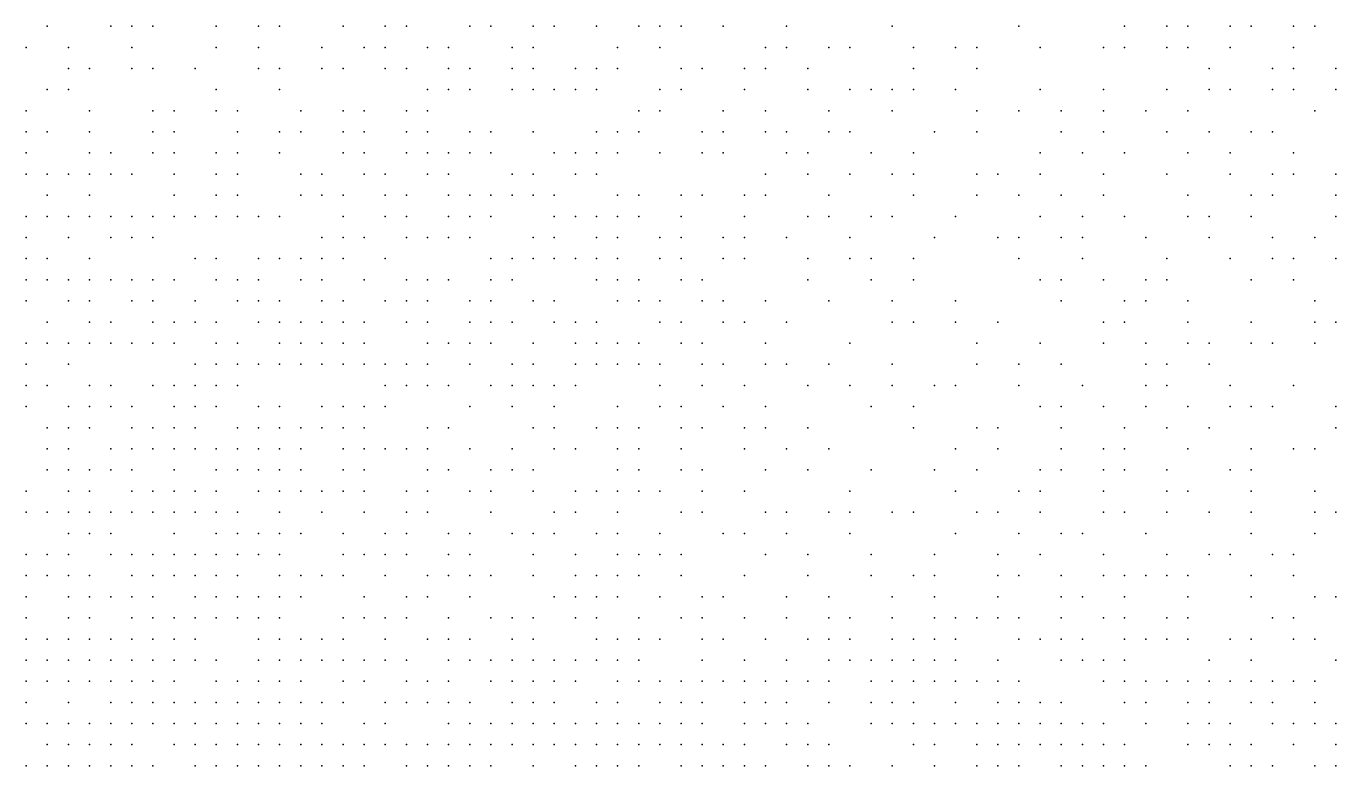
# Model space of a CAD drawing. Extents: x 429 to 793, y 817 to 1241.
# Drawn here: x 656.4 to 701.66, y 1134.89 to 1160.44 of the extents above; entities that cross this region are included whole.
import ezdxf

# ---------------------------------------------------------------- set-up
doc = ezdxf.new("R2010")
doc.units = 0

msp = doc.modelspace()

# ---------------------------------------------------------------- linework, layer by layer
for p in [(657.13, 1160.44, 251.485), (659.32, 1160.44, 251.127), (660.05, 1160.44, 250.915), (660.78, 1160.44, 250.71), (662.97, 1160.44, 250.3), (664.43, 1160.44, 249.84), (665.16, 1160.44, 249.61), (667.35, 1160.44, 249.112), (668.81, 1160.44, 248.582), (669.54, 1160.44, 248.317), (671.73, 1160.44, 247.727), (672.46, 1160.44, 247.432), (673.92, 1160.44, 246.956), (674.65, 1160.44, 246.468), (676.11, 1160.44, 246.141), (677.57, 1160.44, 245.443), (678.3, 1160.44, 245.073), (679.03, 1160.44, 244.703), (680.49, 1160.44, 244.126), (682.68, 1160.44, 243.13), (686.33, 1160.44, 241.335), (690.71, 1160.44, 238.93), (694.36, 1160.44, 236.995), (695.82, 1160.44, 236.005), (696.55, 1160.44, 235.51), (698.01, 1160.44, 234.48), (698.74, 1160.44, 233.965), (700.2, 1160.44, 233.03), (700.93, 1160.44, 232.61), (656.4, 1159.71, 251.856), (657.86, 1159.71, 251.418), (660.05, 1159.71, 251.035), (662.97, 1159.71, 250.42), (664.43, 1159.71, 249.96), (666.62, 1159.71, 249.323), (668.08, 1159.71, 248.97), (668.81, 1159.71, 248.705), (670.27, 1159.71, 248.283), (671, 1159.71, 247.85), (673.19, 1159.71, 247.26), (673.92, 1159.71, 247.042), (676.84, 1159.71, 245.95), (678.3, 1159.71, 245.21), (681.95, 1159.71, 243.69), (682.68, 1159.71, 243.3), (684.14, 1159.71, 242.704), (684.87, 1159.71, 242.05), (687.06, 1159.71, 241.19), (688.52, 1159.71, 240.378), (689.25, 1159.71, 240.055), (691.44, 1159.71, 238.721), (693.63, 1159.71, 237.303), (694.36, 1159.71, 236.945), (695.82, 1159.71, 236.227), (696.55, 1159.71, 235.682), (698.01, 1159.71, 234.775), (700.2, 1159.71, 233.212), (657.86, 1158.98, 251.576), (658.59, 1158.98, 251.389), (660.05, 1158.98, 251.035), (660.78, 1158.98, 250.898), (662.24, 1158.98, 250.625), (664.43, 1158.98, 250.055), (665.16, 1158.98, 249.812), (666.62, 1158.98, 249.402), (667.35, 1158.98, 249.225), (668.81, 1158.98, 248.695), (669.54, 1158.98, 248.518), (671, 1158.98, 247.968), (671.73, 1158.98, 247.81), (673.19, 1158.98, 247.345), (673.92, 1158.98, 247.137), (675.38, 1158.98, 246.482), (676.11, 1158.98, 246.263), (676.84, 1158.98, 245.847), (679.03, 1158.98, 244.961), (679.76, 1158.98, 244.763), (681.22, 1158.98, 244.042), (681.95, 1158.98, 243.759), (683.41, 1158.98, 243.048), (687.06, 1158.98, 241.023), (689.25, 1158.98, 239.889), (697.28, 1158.98, 235.437), (699.47, 1158.98, 233.806), (700.2, 1158.98, 233.286), (701.66, 1158.98, 232.554), (657.13, 1158.25, 251.724), (657.86, 1158.25, 251.537), (662.97, 1158.25, 250.367), (665.16, 1158.25, 249.88), (670.27, 1158.25, 248.361), (671, 1158.25, 248.046), (671.73, 1158.25, 247.889), (673.19, 1158.25, 247.43), (673.92, 1158.25, 247.118), (674.65, 1158.25, 246.795), (675.38, 1158.25, 246.577), (676.11, 1158.25, 246.358), (678.3, 1158.25, 245.254), (679.03, 1158.25, 245.056), (681.22, 1158.25, 244.18), (683.41, 1158.25, 243.186), (684.87, 1158.25, 242.429), (685.6, 1158.25, 241.904), (686.33, 1158.25, 241.486), (687.06, 1158.25, 241.051), (688.52, 1158.25, 240.367), (691.44, 1158.25, 238.877), (693.63, 1158.25, 237.333), (695.82, 1158.25, 236.213), (697.28, 1158.25, 235.364), (698.01, 1158.25, 235.119), (699.47, 1158.25, 233.984), (700.2, 1158.25, 233.464), (701.66, 1158.25, 232.736), (656.4, 1157.52, 251.873), (658.59, 1157.52, 251.37), (660.78, 1157.52, 250.967), (661.51, 1157.52, 250.83), (662.97, 1157.52, 250.435), (663.7, 1157.52, 250.313), (665.89, 1157.52, 249.643), (667.35, 1157.52, 249.303), (668.08, 1157.52, 248.95), (669.54, 1157.52, 248.597), (670.27, 1157.52, 248.282), (677.57, 1157.52, 245.744), (678.3, 1157.52, 245.349), (680.49, 1157.52, 244.349), (681.95, 1157.52, 243.752), (684.14, 1157.52, 242.773), (686.33, 1157.52, 241.634), (689.25, 1157.52, 240.201), (690.71, 1157.52, 239.263), (692.17, 1157.52, 238.452), (693.63, 1157.52, 237.497), (695.09, 1157.52, 236.743), (696.55, 1157.52, 236.026), (700.93, 1157.52, 233.122), (656.4, 1156.79, 251.928), (657.13, 1156.79, 251.834), (658.59, 1156.79, 251.435), (660.78, 1156.79, 251.035), (661.51, 1156.79, 250.898), (663.7, 1156.79, 250.26), (665.16, 1156.79, 249.94), (665.89, 1156.79, 249.715), (667.35, 1156.79, 249.205), (668.08, 1156.79, 249.028), (669.54, 1156.79, 248.675), (670.27, 1156.79, 248.36), (671.73, 1156.79, 247.8), (672.46, 1156.79, 247.515), (673.92, 1156.79, 247.202), (676.11, 1156.79, 246.235), (676.84, 1156.79, 246.037), (677.57, 1156.79, 245.641), (679.76, 1156.79, 244.854), (680.49, 1156.79, 244.477), (681.95, 1156.79, 243.89), (682.68, 1156.79, 243.607), (684.14, 1156.79, 242.911), (684.87, 1156.79, 242.469), (687.79, 1156.79, 240.912), (689.25, 1156.79, 240.034), (692.17, 1156.79, 238.616), (693.63, 1156.79, 237.661), (695.82, 1156.79, 236.557), (697.28, 1156.79, 235.684), (698.74, 1156.79, 234.669), (699.47, 1156.79, 234.162), (656.4, 1156.06, 251.983), (658.59, 1156.06, 251.5), (659.32, 1156.06, 251.3), (660.78, 1156.06, 251.1), (661.51, 1156.06, 250.83), (662.97, 1156.06, 250.572), (663.7, 1156.06, 250.237), (665.16, 1156.06, 250.012), (667.35, 1156.06, 249.277), (668.08, 1156.06, 249.107), (669.54, 1156.06, 248.596), (670.27, 1156.06, 248.439), (671, 1156.06, 248.17), (671.73, 1156.06, 247.885), (672.46, 1156.06, 247.6), (674.65, 1156.06, 246.975), (675.38, 1156.06, 246.548), (676.11, 1156.06, 246.33), (676.84, 1156.06, 246.132), (678.3, 1156.06, 245.335), (679.76, 1156.06, 244.982), (680.49, 1156.06, 244.605), (682.68, 1156.06, 243.462), (683.41, 1156.06, 243.256), (685.6, 1156.06, 242.199), (687.06, 1156.06, 241.347), (691.44, 1156.06, 239.25), (692.9, 1156.06, 238.31), (694.36, 1156.06, 237.34), (696.55, 1156.06, 235.964), (698.01, 1156.06, 235.355), (700.2, 1156.06, 233.823), (656.4, 1155.33, 252.052), (657.13, 1155.33, 251.89), (657.86, 1155.33, 251.728), (658.59, 1155.33, 251.565), (659.32, 1155.33, 251.365), (660.05, 1155.33, 251.165), (661.51, 1155.33, 250.965), (662.97, 1155.33, 250.64), (663.7, 1155.33, 250.308), (665.89, 1155.33, 249.858), (666.62, 1155.33, 249.603), (668.08, 1155.33, 249.093), (668.81, 1155.33, 249.008), (670.27, 1155.33, 248.54), (671, 1155.33, 248.255), (673.19, 1155.33, 247.372), (673.92, 1155.33, 247.06), (675.38, 1155.33, 246.748), (676.11, 1155.33, 246.425), (681.95, 1155.33, 243.978), (683.41, 1155.33, 243.183), (684.87, 1155.33, 242.517), (686.33, 1155.33, 241.93), (687.06, 1155.33, 241.495), (689.25, 1155.33, 240.19), (689.98, 1155.33, 239.72), (691.44, 1155.33, 238.977), (693.63, 1155.33, 237.825), (695.82, 1155.33, 236.502), (698.01, 1155.33, 235.288), (699.47, 1155.33, 234.476), (700.2, 1155.33, 233.959), (701.66, 1155.33, 233.049), (657.13, 1154.6, 251.955), (658.59, 1154.6, 251.63), (661.51, 1154.6, 251.03), (662.97, 1154.6, 250.68), (663.7, 1154.6, 250.38), (665.89, 1154.6, 249.93), (666.62, 1154.6, 249.675), (667.35, 1154.6, 249.42), (668.81, 1154.6, 248.91), (669.54, 1154.6, 248.72), (671, 1154.6, 248.34), (671.73, 1154.6, 248.055), (672.46, 1154.6, 247.77), (673.19, 1154.6, 247.596), (673.92, 1154.6, 247.249), (674.65, 1154.6, 246.833), (676.84, 1154.6, 246.167), (677.57, 1154.6, 245.815), (679.03, 1154.6, 245.11), (679.76, 1154.6, 244.902), (681.22, 1154.6, 244.278), (681.95, 1154.6, 244.07), (684.14, 1154.6, 242.811), (687.06, 1154.6, 241.485), (689.25, 1154.6, 240.3), (690.71, 1154.6, 239.433), (692.17, 1154.6, 238.766), (693.63, 1154.6, 237.947), (696.55, 1154.6, 236.132), (698.74, 1154.6, 235.018), (699.47, 1154.6, 234.354), (701.66, 1154.6, 233.055), (656.4, 1153.87, 252.106), (657.13, 1153.87, 251.916), (657.86, 1153.87, 251.82), (658.59, 1153.87, 251.647), (659.32, 1153.87, 251.406), (660.05, 1153.87, 251.294), (660.78, 1153.87, 251.182), (661.51, 1153.87, 250.959), (662.24, 1153.87, 250.847), (662.97, 1153.87, 250.555), (663.7, 1153.87, 250.405), (664.43, 1153.87, 250.255), (665.16, 1153.87, 250.105), (667.35, 1153.87, 249.361), (668.81, 1153.87, 248.94), (669.54, 1153.87, 248.753), (671, 1153.87, 248.183), (671.73, 1153.87, 247.993), (672.46, 1153.87, 247.803), (674.65, 1153.87, 247.075), (675.38, 1153.87, 246.727), (676.11, 1153.87, 246.338), (676.84, 1153.87, 246.103), (677.57, 1153.87, 245.868), (679.03, 1153.87, 245.163), (681.22, 1153.87, 244.331), (683.41, 1153.87, 243.197), (684.14, 1153.87, 242.903), (685.6, 1153.87, 242.114), (686.33, 1153.87, 241.8), (688.52, 1153.87, 240.823), (691.44, 1153.87, 239.221), (692.9, 1153.87, 238.312), (694.36, 1153.87, 237.463), (696.55, 1153.87, 236.263), (697.28, 1153.87, 235.761), (698.74, 1153.87, 234.748), (701.66, 1153.87, 233.195), (656.4, 1153.14, 252.028), (657.86, 1153.14, 251.837), (659.32, 1153.14, 251.535), (660.05, 1153.14, 251.311), (660.78, 1153.14, 251.199), (666.62, 1153.14, 249.671), (667.35, 1153.14, 249.386), (668.08, 1153.14, 249.244), (669.54, 1153.14, 248.69), (670.27, 1153.14, 248.407), (671, 1153.14, 248.217), (671.73, 1153.14, 248.027), (673.92, 1153.14, 247.282), (674.65, 1153.14, 246.934), (676.11, 1153.14, 246.267), (676.84, 1153.14, 246.157), (678.3, 1153.14, 245.452), (679.03, 1153.14, 245.217), (680.49, 1153.14, 244.592), (681.22, 1153.14, 244.384), (682.68, 1153.14, 243.744), (684.87, 1153.14, 242.701), (687.79, 1153.14, 240.933), (689.98, 1153.14, 240.065), (690.71, 1153.14, 239.61), (692.17, 1153.14, 238.676), (692.9, 1153.14, 238.434), (695.09, 1153.14, 237.238), (697.28, 1153.14, 235.893), (699.47, 1153.14, 234.626), (700.93, 1153.14, 233.335), (656.4, 1152.41, 252.044), (657.13, 1152.41, 251.949), (658.59, 1152.41, 251.663), (662.24, 1152.41, 250.863), (662.97, 1152.41, 250.651), (664.43, 1152.41, 250.28), (665.16, 1152.41, 249.98), (665.89, 1152.41, 249.838), (666.62, 1152.41, 249.696), (667.35, 1152.41, 249.411), (668.81, 1152.41, 248.97), (672.46, 1152.41, 247.663), (673.19, 1152.41, 247.489), (673.92, 1152.41, 247.315), (674.65, 1152.41, 246.94), (675.38, 1152.41, 246.635), (676.11, 1152.41, 246.305), (676.84, 1152.41, 245.975), (678.3, 1152.41, 245.505), (679.03, 1152.41, 245.27), (680.49, 1152.41, 244.646), (681.22, 1152.41, 244.184), (683.41, 1152.41, 243.424), (684.87, 1152.41, 242.5), (685.6, 1152.41, 242.206), (687.06, 1152.41, 241.345), (690.71, 1152.41, 239.72), (692.9, 1152.41, 238.556), (695.82, 1152.41, 236.898), (698.01, 1152.41, 235.522), (699.47, 1152.41, 234.608), (700.2, 1152.41, 234.196), (701.66, 1152.41, 232.96), (656.4, 1151.68, 252.005), (657.13, 1151.68, 251.966), (657.86, 1151.68, 251.775), (658.59, 1151.68, 251.68), (659.32, 1151.68, 251.456), (660.05, 1151.68, 251.344), (660.78, 1151.68, 251.08), (661.51, 1151.68, 250.88), (662.97, 1151.68, 250.667), (663.7, 1151.68, 250.455), (664.43, 1151.68, 250.155), (665.89, 1151.68, 249.863), (666.62, 1151.68, 249.579), (668.08, 1151.68, 249.247), (669.54, 1151.68, 248.72), (670.27, 1151.68, 248.44), (671, 1151.68, 248.25), (672.46, 1151.68, 247.696), (673.19, 1151.68, 247.522), (676.11, 1151.68, 246.343), (676.84, 1151.68, 246.013), (677.57, 1151.68, 245.793), (679.03, 1151.68, 245.323), (679.76, 1151.68, 244.907), (683.41, 1151.68, 243.103), (685.6, 1151.68, 242.298), (687.06, 1151.68, 241.455), (691.44, 1151.68, 239.375), (692.17, 1151.68, 238.92), (693.63, 1151.68, 238.164), (695.09, 1151.68, 237.03), (695.82, 1151.68, 236.774), (698.74, 1151.68, 235.138), (700.2, 1151.68, 234.322), (656.4, 1150.95, 252.023), (657.86, 1150.95, 251.792), (658.59, 1150.95, 251.697), (660.05, 1150.95, 251.297), (660.78, 1150.95, 251.097), (662.24, 1150.95, 250.684), (663.7, 1150.95, 250.472), (664.43, 1150.95, 250.18), (665.16, 1150.95, 250.03), (666.62, 1150.95, 249.525), (667.35, 1150.95, 249.277), (668.81, 1150.95, 249.03), (669.54, 1150.95, 248.75), (670.27, 1150.95, 248.47), (671.73, 1150.95, 247.903), (672.46, 1150.95, 247.73), (673.92, 1150.95, 247.283), (674.65, 1150.95, 246.978), (676.84, 1150.95, 246.052), (677.57, 1150.95, 245.722), (678.3, 1150.95, 245.612), (679.76, 1150.95, 244.99), (680.49, 1150.95, 244.623), (681.95, 1150.95, 243.888), (684.14, 1150.95, 242.783), (686.33, 1150.95, 241.977), (688.52, 1150.95, 240.74), (692.17, 1150.95, 239.014), (694.36, 1150.95, 237.516), (695.09, 1150.95, 237.138), (696.55, 1150.95, 236.261), (700.93, 1150.95, 233.624), (657.13, 1150.22, 251.877), (658.59, 1150.22, 251.601), (659.32, 1150.22, 251.513), (660.78, 1150.22, 251.113), (661.51, 1150.22, 250.913), (662.24, 1150.22, 250.701), (662.97, 1150.22, 250.488), (664.43, 1150.22, 250.276), (665.16, 1150.22, 250.055), (665.89, 1150.22, 249.802), (666.62, 1150.22, 249.555), (667.35, 1150.22, 249.307), (668.08, 1150.22, 249.06), (669.54, 1150.22, 248.78), (670.27, 1150.22, 248.5), (671.73, 1150.22, 247.937), (672.46, 1150.22, 247.763), (673.19, 1150.22, 247.322), (674.65, 1150.22, 247.017), (675.38, 1150.22, 246.712), (676.11, 1150.22, 246.382), (678.3, 1150.22, 245.43), (679.03, 1150.22, 245.062), (680.49, 1150.22, 244.695), (681.22, 1150.22, 244.327), (682.68, 1150.22, 243.568), (686.33, 1150.22, 241.808), (687.06, 1150.22, 241.478), (688.52, 1150.22, 240.818), (689.98, 1150.22, 240.027), (693.63, 1150.22, 238.002), (694.36, 1150.22, 237.624), (696.55, 1150.22, 236.369), (698.74, 1150.22, 235.256), (700.93, 1150.22, 233.75), (701.66, 1150.22, 233.338), (656.4, 1149.49, 252.06), (657.13, 1149.49, 251.895), (657.86, 1149.49, 251.73), (658.59, 1149.49, 251.597), (659.32, 1149.49, 251.53), (660.05, 1149.49, 251.33), (660.78, 1149.49, 251.13), (661.51, 1149.49, 250.93), (662.97, 1149.49, 250.505), (663.7, 1149.49, 250.292), (665.16, 1149.49, 250.08), (665.89, 1149.49, 249.832), (666.62, 1149.49, 249.585), (667.35, 1149.49, 249.42), (668.08, 1149.49, 249.09), (670.27, 1149.49, 248.53), (671, 1149.49, 248.25), (671.73, 1149.49, 247.97), (672.46, 1149.49, 247.767), (673.92, 1149.49, 247.157), (675.38, 1149.49, 246.75), (676.11, 1149.49, 246.42), (676.84, 1149.49, 246.176), (677.57, 1149.49, 245.793), (679.03, 1149.49, 245.21), (679.76, 1149.49, 244.96), (681.95, 1149.49, 243.99), (684.87, 1149.49, 242.444), (689.25, 1149.49, 240.343), (691.44, 1149.49, 239.108), (693.63, 1149.49, 238.292), (695.09, 1149.49, 237.354), (696.55, 1149.49, 236.477), (697.28, 1149.49, 235.864), (698.74, 1149.49, 235.374), (699.47, 1149.49, 234.869), (700.93, 1149.49, 233.977), (656.4, 1148.76, 252.079), (657.86, 1148.76, 251.769), (662.24, 1148.76, 250.67), (662.97, 1148.76, 250.539), (663.7, 1148.76, 250.409), (664.43, 1148.76, 250.149), (665.16, 1148.76, 249.873), (665.89, 1148.76, 249.708), (666.62, 1148.76, 249.543), (667.35, 1148.76, 249.213), (668.08, 1148.76, 249.048), (668.81, 1148.76, 248.758), (669.54, 1148.76, 248.592), (670.27, 1148.76, 248.426), (671.73, 1148.76, 247.938), (673.19, 1148.76, 247.34), (673.92, 1148.76, 247.137), (675.38, 1148.76, 246.539), (676.11, 1148.76, 246.347), (676.84, 1148.76, 245.964), (677.57, 1148.76, 245.773), (678.3, 1148.76, 245.425), (679.76, 1148.76, 244.74), (680.49, 1148.76, 244.49), (681.95, 1148.76, 243.805), (682.68, 1148.76, 243.62), (684.14, 1148.76, 242.861), (686.33, 1148.76, 241.886), (689.25, 1148.76, 240.421), (690.71, 1148.76, 239.637), (692.17, 1148.76, 238.747), (695.09, 1148.76, 237.462), (695.82, 1148.76, 236.962), (697.28, 1148.76, 235.982), (656.4, 1148.03, 251.911), (657.13, 1148.03, 251.807), (658.59, 1148.03, 251.535), (659.32, 1148.03, 251.402), (660.78, 1148.03, 251.002), (661.51, 1148.03, 250.868), (662.24, 1148.03, 250.738), (662.97, 1148.03, 250.478), (663.7, 1148.03, 250.217), (668.81, 1148.03, 248.882), (669.54, 1148.03, 248.55), (670.27, 1148.03, 248.385), (671, 1148.03, 247.907), (672.46, 1148.03, 247.619), (673.19, 1148.03, 247.32), (673.92, 1148.03, 247.117), (674.65, 1148.03, 246.71), (675.38, 1148.03, 246.519), (678.3, 1148.03, 245.42), (679.76, 1148.03, 244.77), (681.22, 1148.03, 244.27), (683.41, 1148.03, 243.25), (684.87, 1148.03, 242.552), (686.33, 1148.03, 241.787), (687.79, 1148.03, 241.304), (688.52, 1148.03, 240.736), (690.71, 1148.03, 239.731), (692.9, 1148.03, 238.386), (695.09, 1148.03, 237.206), (695.82, 1148.03, 237.08), (698.01, 1148.03, 235.61), (700.2, 1148.03, 234.6), (656.4, 1147.3, 251.846), (657.86, 1147.3, 251.6), (658.59, 1147.3, 251.405), (659.32, 1147.3, 251.34), (660.05, 1147.3, 251.073), (661.51, 1147.3, 250.807), (662.24, 1147.3, 250.546), (662.97, 1147.3, 250.416), (664.43, 1147.3, 249.97), (665.16, 1147.3, 249.742), (666.62, 1147.3, 249.337), (667.35, 1147.3, 249.172), (668.08, 1147.3, 249.007), (668.81, 1147.3, 248.675), (671.73, 1147.3, 247.587), (673.19, 1147.3, 247.3), (674.65, 1147.3, 246.69), (676.84, 1147.3, 245.944), (678.3, 1147.3, 245.415), (679.03, 1147.3, 245.092), (680.49, 1147.3, 244.3), (681.95, 1147.3, 243.865), (685.6, 1147.3, 242.223), (687.06, 1147.3, 241.458), (691.44, 1147.3, 239.39), (692.17, 1147.3, 238.935), (693.63, 1147.3, 238.025), (695.09, 1147.3, 237.57), (696.55, 1147.3, 236.454), (698.01, 1147.3, 235.67), (698.74, 1147.3, 235.399), (699.47, 1147.3, 234.796), (701.66, 1147.3, 233.665), (657.13, 1146.57, 251.7), (657.86, 1146.57, 251.535), (658.59, 1146.57, 251.34), (660.05, 1146.57, 251.012), (660.78, 1146.57, 250.878), (661.51, 1146.57, 250.745), (662.24, 1146.57, 250.485), (663.7, 1146.57, 250.117), (664.43, 1146.57, 249.915), (665.16, 1146.57, 249.688), (665.89, 1146.57, 249.46), (666.62, 1146.57, 249.295), (667.35, 1146.57, 249.13), (668.08, 1146.57, 248.965), (670.27, 1146.57, 248.14), (671, 1146.57, 247.875), (673.92, 1146.57, 246.873), (674.65, 1146.57, 246.67), (676.11, 1146.57, 246.116), (676.84, 1146.57, 245.717), (677.57, 1146.57, 245.41), (679.03, 1146.57, 245.087), (679.76, 1146.57, 244.765), (681.22, 1146.57, 244.08), (681.95, 1146.57, 243.693), (683.41, 1146.57, 242.969), (687.06, 1146.57, 241.513), (689.25, 1146.57, 240.434), (689.98, 1146.57, 240.086), (692.17, 1146.57, 238.897), (694.36, 1146.57, 237.632), (695.82, 1146.57, 236.906), (697.28, 1146.57, 236.122), (701.66, 1146.57, 233.74), (657.13, 1145.84, 251.635), (657.86, 1145.84, 251.47), (659.32, 1145.84, 251.08), (660.05, 1145.84, 250.95), (660.78, 1145.84, 250.817), (661.51, 1145.84, 250.553), (662.24, 1145.84, 250.423), (662.97, 1145.84, 250.265), (663.7, 1145.84, 250.062), (664.43, 1145.84, 249.86), (665.16, 1145.84, 249.633), (665.89, 1145.84, 249.405), (667.35, 1145.84, 249.088), (668.08, 1145.84, 248.757), (668.81, 1145.84, 248.591), (669.54, 1145.84, 248.373), (670.27, 1145.84, 248.108), (671.73, 1145.84, 247.556), (673.19, 1145.84, 247.077), (674.65, 1145.84, 246.479), (675.38, 1145.84, 246.327), (676.84, 1145.84, 245.712), (677.57, 1145.84, 245.405), (679.03, 1145.84, 244.76), (681.22, 1145.84, 243.895), (682.68, 1145.84, 243.385), (684.14, 1145.84, 242.66), (688.52, 1145.84, 240.83), (689.98, 1145.84, 240.134), (692.17, 1145.84, 238.945), (693.63, 1145.84, 238.044), (694.36, 1145.84, 237.694), (696.55, 1145.84, 236.574), (698.74, 1145.84, 235.187), (700.2, 1145.84, 234.219), (700.93, 1145.84, 233.815), (657.13, 1145.11, 251.57), (657.86, 1145.11, 251.405), (658.59, 1145.11, 251.21), (659.32, 1145.11, 251.015), (660.05, 1145.11, 250.82), (661.51, 1145.11, 250.491), (662.97, 1145.11, 250.21), (663.7, 1145.11, 250.008), (664.43, 1145.11, 249.805), (665.16, 1145.11, 249.577), (665.89, 1145.11, 249.35), (667.35, 1145.11, 248.882), (668.08, 1145.11, 248.716), (670.27, 1145.11, 248.077), (671, 1145.11, 247.812), (672.46, 1145.11, 247.237), (673.19, 1145.11, 246.949), (673.92, 1145.11, 246.853), (676.84, 1145.11, 245.707), (677.57, 1145.11, 245.4), (679.03, 1145.11, 244.755), (679.76, 1145.11, 244.432), (681.95, 1145.11, 243.532), (683.41, 1145.11, 242.952), (685.6, 1145.11, 242.089), (687.79, 1145.11, 240.864), (689.25, 1145.11, 240.182), (691.44, 1145.11, 239.24), (692.17, 1145.11, 238.806), (693.63, 1145.11, 238.106), (694.36, 1145.11, 237.756), (695.82, 1145.11, 236.968), (698.01, 1145.11, 235.579), (698.74, 1145.11, 235.247), (656.4, 1144.38, 251.505), (657.86, 1144.38, 251.34), (658.59, 1144.38, 251.145), (660.05, 1144.38, 250.755), (660.78, 1144.38, 250.56), (661.51, 1144.38, 250.357), (662.24, 1144.38, 250.155), (662.97, 1144.38, 249.952), (664.43, 1144.38, 249.75), (665.16, 1144.38, 249.522), (665.89, 1144.38, 249.295), (666.62, 1144.38, 249.068), (667.35, 1144.38, 248.84), (668.08, 1144.38, 248.575), (669.54, 1144.38, 248.045), (670.27, 1144.38, 247.942), (671.73, 1144.38, 247.492), (672.46, 1144.38, 247.205), (673.92, 1144.38, 246.63), (675.38, 1144.38, 246.323), (676.11, 1144.38, 245.763), (676.84, 1144.38, 245.558), (677.57, 1144.38, 245.353), (678.3, 1144.38, 245.054), (679.76, 1144.38, 244.363), (681.22, 1144.38, 243.822), (684.87, 1144.38, 242.281), (688.52, 1144.38, 240.564), (690.71, 1144.38, 239.534), (691.44, 1144.38, 239.288), (693.63, 1144.38, 238.168), (695.82, 1144.38, 237.03), (696.55, 1144.38, 236.636), (698.74, 1144.38, 235.102), (700.93, 1144.38, 233.89), (656.4, 1143.65, 251.572), (657.13, 1143.65, 251.456), (657.86, 1143.65, 251.168), (658.59, 1143.65, 250.996), (659.32, 1143.65, 250.824), (660.05, 1143.65, 250.675), (660.78, 1143.65, 250.475), (661.51, 1143.65, 250.324), (662.24, 1143.65, 250.18), (662.97, 1143.65, 250.037), (663.7, 1143.65, 249.893), (665.16, 1143.65, 249.385), (666.62, 1143.65, 248.975), (668.08, 1143.65, 248.59), (669.54, 1143.65, 248.104), (670.27, 1143.65, 247.692), (672.46, 1143.65, 247.022), (674.65, 1143.65, 246.378), (675.38, 1143.65, 246.173), (676.84, 1143.65, 245.307), (679.03, 1143.65, 244.662), (679.76, 1143.65, 244.343), (681.95, 1143.65, 243.534), (682.68, 1143.65, 243.244), (684.14, 1143.65, 242.474), (684.87, 1143.65, 242.283), (686.33, 1143.65, 241.575), (687.06, 1143.65, 241.232), (689.25, 1143.65, 240.264), (689.98, 1143.65, 239.93), (691.44, 1143.65, 239.218), (693.63, 1143.65, 237.88), (694.36, 1143.65, 237.609), (695.82, 1143.65, 236.698), (697.28, 1143.65, 235.948), (698.74, 1143.65, 235.131), (700.93, 1143.65, 233.938), (701.66, 1143.65, 233.669), (657.86, 1142.92, 251.088), (658.59, 1142.92, 250.916), (659.32, 1142.92, 250.744), (661.51, 1142.92, 250.265), (662.97, 1142.92, 249.944), (663.7, 1142.92, 249.658), (664.43, 1142.92, 249.475), (665.16, 1142.92, 249.293), (665.89, 1142.92, 249.202), (667.35, 1142.92, 248.738), (668.81, 1142.92, 248.178), (669.54, 1142.92, 248.016), (671, 1142.92, 247.503), (671.73, 1142.92, 247.313), (673.19, 1142.92, 246.833), (673.92, 1142.92, 246.473), (674.65, 1142.92, 246.213), (676.11, 1142.92, 245.717), (676.84, 1142.92, 245.512), (678.3, 1142.92, 244.788), (680.49, 1142.92, 244.032), (681.22, 1142.92, 243.704), (682.68, 1142.92, 242.956), (684.87, 1142.92, 241.951), (688.52, 1142.92, 240.298), (690.71, 1142.92, 239.28), (692.17, 1142.92, 238.58), (692.9, 1142.92, 238.268), (695.09, 1142.92, 237.339), (698.74, 1142.92, 235.178), (700.93, 1142.92, 233.985), (656.4, 1142.19, 251.296), (657.13, 1142.19, 251.18), (657.86, 1142.19, 251.008), (659.32, 1142.19, 250.79), (660.05, 1142.19, 250.59), (660.78, 1142.19, 250.39), (661.51, 1142.19, 250.18), (662.24, 1142.19, 249.97), (662.97, 1142.19, 249.709), (663.7, 1142.19, 249.565), (664.43, 1142.19, 249.383), (665.16, 1142.19, 249.11), (667.35, 1142.19, 248.635), (668.08, 1142.19, 248.363), (668.81, 1142.19, 248.09), (669.54, 1142.19, 247.928), (671, 1142.19, 247.415), (671.73, 1142.19, 247.036), (673.92, 1142.19, 246.395), (675.38, 1142.19, 245.875), (676.84, 1142.19, 245.26), (677.57, 1142.19, 245.087), (678.3, 1142.19, 244.741), (679.03, 1142.19, 244.317), (681.95, 1142.19, 243.351), (683.41, 1142.19, 242.668), (685.6, 1142.19, 241.643), (687.79, 1142.19, 240.632), (689.98, 1142.19, 239.652), (691.44, 1142.19, 238.968), (693.63, 1142.19, 237.956), (695.82, 1142.19, 236.836), (697.28, 1142.19, 235.986), (698.01, 1142.19, 235.62), (699.47, 1142.19, 234.812), (700.2, 1142.19, 234.398), (656.4, 1141.46, 251.216), (657.13, 1141.46, 251.1), (657.86, 1141.46, 250.928), (658.59, 1141.46, 250.705), (660.05, 1141.46, 250.505), (660.78, 1141.46, 250.305), (661.51, 1141.46, 250.095), (662.24, 1141.46, 249.885), (662.97, 1141.46, 249.675), (663.7, 1141.46, 249.473), (665.16, 1141.46, 249.2), (665.89, 1141.46, 248.77), (666.62, 1141.46, 248.533), (667.35, 1141.46, 248.26), (668.81, 1141.46, 247.84), (670.27, 1141.46, 247.516), (671, 1141.46, 247.327), (671.73, 1141.46, 246.907), (672.46, 1141.46, 246.612), (673.92, 1141.46, 246.057), (675.38, 1141.46, 245.797), (676.11, 1141.46, 245.418), (676.84, 1141.46, 245.213), (677.57, 1141.46, 244.867), (679.03, 1141.46, 244.291), (681.22, 1141.46, 243.325), (683.41, 1141.46, 242.67), (685.6, 1141.46, 241.572), (687.06, 1141.46, 240.881), (687.79, 1141.46, 240.672), (689.98, 1141.46, 239.674), (690.71, 1141.46, 239.34), (692.17, 1141.46, 238.656), (693.63, 1141.46, 237.685), (694.36, 1141.46, 237.415), (695.09, 1141.46, 237.206), (695.82, 1141.46, 236.812), (696.55, 1141.46, 236.418), (698.74, 1141.46, 235.254), (700.2, 1141.46, 234.446), (656.4, 1140.73, 251.182), (657.86, 1140.73, 250.82), (658.59, 1140.73, 250.62), (659.32, 1140.73, 250.486), (660.05, 1140.73, 250.353), (660.78, 1140.73, 250.22), (662.24, 1140.73, 249.8), (662.97, 1140.73, 249.59), (663.7, 1140.73, 249.38), (664.43, 1140.73, 249.143), (665.16, 1140.73, 248.905), (665.89, 1140.73, 248.667), (668.08, 1140.73, 247.988), (669.54, 1140.73, 247.715), (670.27, 1140.73, 247.428), (671.73, 1140.73, 246.828), (674.65, 1140.73, 245.718), (675.38, 1140.73, 245.458), (676.11, 1140.73, 245.372), (676.84, 1140.73, 245.167), (678.3, 1140.73, 244.55), (679.76, 1140.73, 243.98), (680.49, 1140.73, 243.652), (682.68, 1140.73, 242.636), (684.14, 1140.73, 242.12), (686.33, 1140.73, 241.296), (687.79, 1140.73, 240.46), (689.98, 1140.73, 239.362), (692.17, 1140.73, 238.694), (692.9, 1140.73, 238.344), (694.36, 1140.73, 237.453), (696.55, 1140.73, 236.062), (698.74, 1140.73, 234.888), (700.93, 1140.73, 234.08), (701.66, 1140.73, 233.309), (656.4, 1140, 251.065), (657.86, 1140, 250.752), (658.59, 1140, 250.484), (660.05, 1140, 250.085), (660.78, 1140, 249.89), (661.51, 1140, 249.695), (662.24, 1140, 249.635), (662.97, 1140, 249.455), (663.7, 1140, 249.225), (664.43, 1140, 249.056), (665.16, 1140, 248.743), (667.35, 1140, 248.178), (668.08, 1140, 247.927), (668.81, 1140, 247.613), (669.54, 1140, 247.34), (671, 1140, 247.045), (672.46, 1140, 246.533), (673.19, 1140, 246.238), (673.92, 1140, 245.978), (675.38, 1140, 245.38), (676.11, 1140, 245.12), (677.57, 1140, 244.664), (679.03, 1140, 244.134), (679.76, 1140, 243.906), (681.22, 1140, 243.214), (682.68, 1140, 242.602), (684.14, 1140, 242.118), (684.87, 1140, 241.844), (686.33, 1140, 241.087), (687.79, 1140, 240.316), (688.52, 1140, 240.006), (689.25, 1140, 239.696), (689.98, 1140, 239.384), (690.71, 1140, 239.05), (692.17, 1140, 238.382), (693.63, 1140, 237.761), (694.36, 1140, 237.282), (695.82, 1140, 236.494), (696.55, 1140, 236.1), (699.47, 1140, 234.491), (700.2, 1140, 234.127), (656.4, 1139.27, 250.938), (657.13, 1139.27, 250.765), (657.86, 1139.27, 250.557), (658.59, 1139.27, 250.35), (659.32, 1139.27, 250.083), (660.05, 1139.27, 249.95), (660.78, 1139.27, 249.755), (661.51, 1139.27, 249.53), (662.24, 1139.27, 249.5), (664.43, 1139.27, 248.975), (665.16, 1139.27, 248.576), (665.89, 1139.27, 248.419), (666.62, 1139.27, 248.262), (667.35, 1139.27, 248.011), (668.81, 1139.27, 247.676), (670.27, 1139.27, 247.039), (671, 1139.27, 246.746), (671.73, 1139.27, 246.75), (673.19, 1139.27, 246.16), (673.92, 1139.27, 245.9), (676.11, 1139.27, 245.017), (676.84, 1139.27, 244.818), (677.57, 1139.27, 244.59), (678.3, 1139.27, 244.362), (679.76, 1139.27, 243.715), (680.49, 1139.27, 243.332), (681.95, 1139.27, 242.88), (683.41, 1139.27, 242.266), (684.14, 1139.27, 241.963), (684.87, 1139.27, 241.568), (686.33, 1139.27, 241.085), (687.06, 1139.27, 240.648), (687.79, 1139.27, 240.338), (688.52, 1139.27, 240.028), (690.71, 1139.27, 239.072), (691.44, 1139.27, 238.738), (692.17, 1139.27, 238.404), (692.9, 1139.27, 238.07), (694.36, 1139.27, 237.278), (695.09, 1139.27, 236.872), (695.82, 1139.27, 236.486), (696.55, 1139.27, 236.08), (698.01, 1139.27, 235.407), (698.74, 1139.27, 235.06), (700.2, 1139.27, 234.173), (700.93, 1139.27, 233.711), (656.4, 1138.54, 250.81), (657.13, 1138.54, 250.637), (657.86, 1138.54, 250.43), (658.59, 1138.54, 250.223), (659.32, 1138.54, 250.015), (660.05, 1138.54, 249.815), (660.78, 1138.54, 249.62), (661.51, 1138.54, 249.56), (662.24, 1138.54, 249.145), (662.97, 1138.54, 249.07), (664.43, 1138.54, 248.82), (665.16, 1138.54, 248.57), (665.89, 1138.54, 248.252), (666.62, 1138.54, 248.095), (667.35, 1138.54, 247.844), (668.08, 1138.54, 247.759), (668.81, 1138.54, 247.322), (669.54, 1138.54, 247.176), (671, 1138.54, 246.444), (671.73, 1138.54, 246.298), (672.46, 1138.54, 246.151), (673.19, 1138.54, 245.836), (673.92, 1138.54, 245.654), (674.65, 1138.54, 245.485), (675.38, 1138.54, 245.147), (676.11, 1138.54, 244.913), (676.84, 1138.54, 244.691), (677.57, 1138.54, 244.288), (679.76, 1138.54, 243.641), (681.22, 1138.54, 242.846), (682.68, 1138.54, 242.568), (684.14, 1138.54, 241.929), (684.87, 1138.54, 241.626), (685.6, 1138.54, 241.292), (686.33, 1138.54, 240.958), (687.06, 1138.54, 240.67), (687.79, 1138.54, 240.36), (688.52, 1138.54, 240.05), (689.98, 1138.54, 239.406), (692.17, 1138.54, 238.281), (692.9, 1138.54, 237.973), (693.63, 1138.54, 237.625), (694.36, 1138.54, 237.258), (697.28, 1138.54, 235.733), (698.74, 1138.54, 234.901), (701.66, 1138.54, 233.295), (656.4, 1137.81, 250.572), (657.13, 1137.81, 250.51), (657.86, 1137.81, 250.302), (658.59, 1137.81, 250.095), (659.32, 1137.81, 249.887), (660.05, 1137.81, 249.68), (660.78, 1137.81, 249.45), (661.51, 1137.81, 249.22), (662.97, 1137.81, 248.915), (663.7, 1137.81, 248.665), (664.43, 1137.81, 248.415), (665.16, 1137.81, 248.165), (665.89, 1137.81, 247.927), (667.35, 1137.81, 247.592), (668.08, 1137.81, 247.468), (669.54, 1137.81, 247.012), (670.27, 1137.81, 246.737), (671, 1137.81, 246.591), (672.46, 1137.81, 245.85), (673.19, 1137.81, 245.667), (673.92, 1137.81, 245.499), (674.65, 1137.81, 245.161), (675.38, 1137.81, 244.81), (676.84, 1137.81, 244.587), (677.57, 1137.81, 244.365), (678.3, 1137.81, 243.986), (679.03, 1137.81, 243.758), (679.76, 1137.81, 243.375), (680.49, 1137.81, 243.258), (681.22, 1137.81, 242.811), (681.95, 1137.81, 242.534), (682.68, 1137.81, 242.232), (683.41, 1137.81, 241.895), (684.14, 1137.81, 241.592), (685.6, 1137.81, 241.29), (686.33, 1137.81, 240.98), (687.06, 1137.81, 240.642), (687.79, 1137.81, 240.248), (688.52, 1137.81, 239.994), (689.25, 1137.81, 239.6), (689.98, 1137.81, 239.043), (690.71, 1137.81, 238.695), (693.63, 1137.81, 237.529), (694.36, 1137.81, 237.181), (695.09, 1137.81, 236.852), (695.82, 1137.81, 236.446), (696.55, 1137.81, 236.06), (697.28, 1137.81, 235.713), (698.01, 1137.81, 235.312), (698.74, 1137.81, 234.948), (699.47, 1137.81, 234.584), (700.2, 1137.81, 234.22), (700.93, 1137.81, 233.91), (656.4, 1137.08, 250.32), (657.86, 1137.08, 250.026), (659.32, 1137.08, 249.745), (660.05, 1137.08, 249.53), (660.78, 1137.08, 249.368), (661.51, 1137.08, 249.064), (662.24, 1137.08, 248.99), (662.97, 1137.08, 248.76), (663.7, 1137.08, 248.528), (664.43, 1137.08, 248.26), (665.16, 1137.08, 248.01), (665.89, 1137.08, 248.084), (666.62, 1137.08, 247.676), (667.35, 1137.08, 247.304), (668.81, 1137.08, 247.158), (669.54, 1137.08, 246.848), (670.27, 1137.08, 246.525), (671, 1137.08, 246.436), (671.73, 1137.08, 246.143), (673.19, 1137.08, 245.681), (673.92, 1137.08, 245.344), (674.65, 1137.08, 244.992), (676.11, 1137.08, 244.484), (676.84, 1137.08, 244.262), (678.3, 1137.08, 243.912), (679.03, 1137.08, 243.493), (679.76, 1137.08, 243.367), (681.22, 1137.08, 242.777), (681.95, 1137.08, 242.5), (682.68, 1137.08, 242.197), (684.14, 1137.08, 241.424), (685.6, 1137.08, 241.127), (686.33, 1137.08, 240.831), (687.06, 1137.08, 240.502), (688.52, 1137.08, 239.854), (689.98, 1137.08, 239.252), (690.71, 1137.08, 238.801), (691.44, 1137.08, 238.493), (692.17, 1137.08, 238.185), (694.36, 1137.08, 237.084), (695.09, 1137.08, 236.736), (696.55, 1137.08, 236.04), (697.28, 1137.08, 235.676), (698.74, 1137.08, 234.945), (699.47, 1137.08, 234.583), (700.93, 1137.08, 233.6), (656.4, 1136.35, 250.13), (657.13, 1136.35, 250.078), (657.86, 1136.35, 249.836), (658.59, 1136.35, 249.784), (659.32, 1136.35, 249.595), (660.05, 1136.35, 249.38), (660.78, 1136.35, 249.14), (661.51, 1136.35, 248.904), (662.24, 1136.35, 248.752), (662.97, 1136.35, 248.6), (663.7, 1136.35, 248.368), (664.43, 1136.35, 248.296), (665.16, 1136.35, 247.85), (665.89, 1136.35, 247.76), (666.62, 1136.35, 247.45), (668.08, 1136.35, 246.994), (668.81, 1136.35, 246.684), (671, 1136.35, 246.203), (671.73, 1136.35, 245.988), (672.46, 1136.35, 245.695), (673.19, 1136.35, 245.357), (673.92, 1136.35, 245.072), (674.65, 1136.35, 244.889), (675.38, 1136.35, 244.707), (676.11, 1136.35, 244.381), (676.84, 1136.35, 244.158), (677.57, 1136.35, 243.936), (678.3, 1136.35, 243.61), (679.03, 1136.35, 243.333), (679.76, 1136.35, 243.132), (681.22, 1136.35, 242.654), (681.95, 1136.35, 242.33), (682.68, 1136.35, 242.213), (683.41, 1136.35, 241.64), (685.6, 1136.35, 240.963), (686.33, 1136.35, 240.667), (687.06, 1136.35, 240.371), (687.79, 1136.35, 240.108), (688.52, 1136.35, 239.714), (689.25, 1136.35, 239.46), (689.98, 1136.35, 239.112), (690.71, 1136.35, 238.704), (691.44, 1136.35, 238.396), (692.17, 1136.35, 238.088), (692.9, 1136.35, 237.78), (693.63, 1136.35, 237.432), (695.09, 1136.35, 236.304), (696.55, 1136.35, 235.947), (697.28, 1136.35, 235.559), (698.01, 1136.35, 235.308), (699.47, 1136.35, 234.579), (700.2, 1136.35, 233.907), (700.93, 1136.35, 233.597), (701.66, 1136.35, 233.323), (657.13, 1135.62, 249.888), (657.86, 1135.62, 249.66), (658.59, 1135.62, 249.445), (659.32, 1135.62, 249.23), (660.05, 1135.62, 248.99), (661.51, 1135.62, 248.9), (662.24, 1135.62, 248.592), (662.97, 1135.62, 248.44), (663.7, 1135.62, 248.208), (664.43, 1135.62, 248.136), (665.16, 1135.62, 247.675), (665.89, 1135.62, 247.585), (666.62, 1135.62, 247.392), (667.35, 1135.62, 247.224), (668.08, 1135.62, 246.83), (668.81, 1135.62, 246.52), (669.54, 1135.62, 246.361), (670.27, 1135.62, 246.039), (671, 1135.62, 245.833), (671.73, 1135.62, 245.686), (672.46, 1135.62, 245.54), (673.19, 1135.62, 245.202), (673.92, 1135.62, 244.968), (674.65, 1135.62, 244.786), (675.38, 1135.62, 244.603), (676.11, 1135.62, 244.277), (676.84, 1135.62, 244.055), (677.57, 1135.62, 243.833), (678.3, 1135.62, 243.42), (679.03, 1135.62, 243.286), (679.76, 1135.62, 242.962), (680.49, 1135.62, 242.808), (681.22, 1135.62, 242.484), (682.68, 1135.62, 242.043), (683.41, 1135.62, 241.558), (684.14, 1135.62, 241.261), (687.06, 1135.62, 240.208), (687.79, 1135.62, 239.912), (689.25, 1135.62, 239.32), (689.98, 1135.62, 239.012), (690.71, 1135.62, 238.665), (691.44, 1135.62, 238.239), (692.17, 1135.62, 238.009), (692.9, 1135.62, 237.583), (693.63, 1135.62, 237.003), (694.36, 1135.62, 236.615), (696.55, 1135.62, 235.853), (697.28, 1135.62, 235.466), (698.01, 1135.62, 235.078), (698.74, 1135.62, 234.942), (700.2, 1135.62, 233.903), (701.66, 1135.62, 233.39), (656.4, 1134.89, 249.94), (657.13, 1134.89, 249.725), (657.86, 1134.89, 249.51), (658.59, 1134.89, 249.295), (659.32, 1134.89, 249.08), (660.05, 1134.89, 248.849), (660.78, 1134.89, 248.6), (662.24, 1134.89, 248.51), (662.97, 1134.89, 248.28), (663.7, 1134.89, 248.03), (664.43, 1134.89, 247.765), (665.16, 1134.89, 247.5), (665.89, 1134.89, 247.41), (666.62, 1134.89, 247.125), (667.35, 1134.89, 247.024), (668.08, 1134.89, 246.688), (669.54, 1134.89, 246.197), (670.27, 1134.89, 245.875), (671, 1134.89, 245.717), (671.73, 1134.89, 245.531), (672.46, 1134.89, 245.216), (673.92, 1134.89, 244.682), (675.38, 1134.89, 244.5), (676.11, 1134.89, 244), (676.84, 1134.89, 243.75), (677.57, 1134.89, 243.65), (679.03, 1134.89, 242.967), (679.76, 1134.89, 242.705), (680.49, 1134.89, 242.638), (681.22, 1134.89, 242.314), (681.95, 1134.89, 242.16), (683.41, 1134.89, 241.395), (684.14, 1134.89, 241.098), (684.87, 1134.89, 240.926), (686.33, 1134.89, 240.504), (687.79, 1134.89, 239.424), (689.25, 1134.89, 239.097), (689.98, 1134.89, 238.805), (690.71, 1134.89, 238.468), (692.17, 1134.89, 237.813), (692.9, 1134.89, 237.195), (693.63, 1134.89, 236.807), (694.36, 1134.89, 236.568), (695.09, 1134.89, 236.211), (698.01, 1134.89, 234.985), (698.74, 1134.89, 234.598), (699.47, 1134.89, 234.21), (700.93, 1134.89, 233.292), (701.66, 1134.89, 232.734)]:
    msp.add_point(p)

doc.saveas('drawing.dxf')
